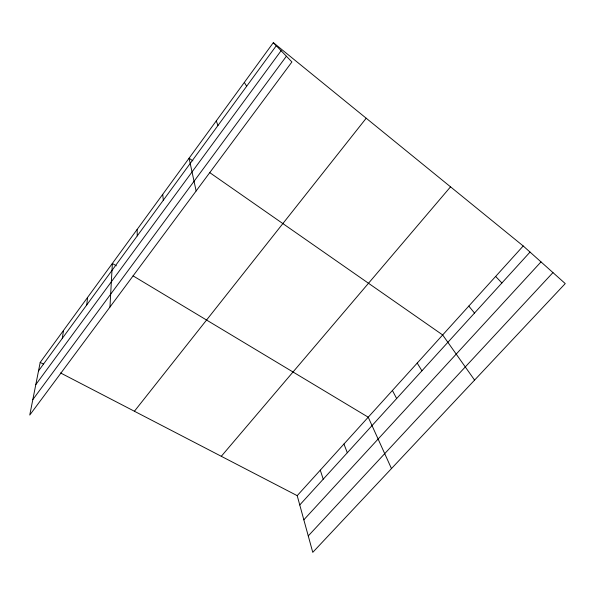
<?xml version="1.0" encoding="UTF-8"?>
<svg xmlns="http://www.w3.org/2000/svg" width="595" height="595" viewBox="0 0 595 595"><rect width="100%" height="100%" fill="white"/><g stroke="black" fill="none" stroke-linecap="round" stroke-linejoin="round"><path stroke-width="0.89" d="M109.949 307.05L112.366 263.421L116.345 265.816M86.736 304.967L87.584 297.418M62.259 338.443L63.539 330.396M40.207 362.4L29.75 415.072L291.914 61.962L273.328 42.647L40.207 362.4L43.465 364.088M38.511 370.916L276.288 45.726M35.789 384.63L281.1 50.716M32.814 399.617L286.396 56.227M134.411 411.249L366.208 118.219M221.295 456.298L450.541 186.837M297.203 495.657L523.213 245.973L565.25 283.592L312.769 552.353L297.203 495.657L60.571 372.961M299.754 504.954L530.033 252.079M303.837 519.814L541.004 261.897M308.262 535.916L552.956 272.592M133.064 275.864L368.223 417.192L391.473 468.577M192.862 160.851L189.076 158.21L196.134 190.973M209.514 172.461L442.673 334.955L474.587 380.101M273.328 42.647L523.213 245.973M495.642 276.43L501.897 282.982M468.801 306.083L474.52 313.044M417.214 363.076L421.922 370.797M244.337 82.415L246.65 86.26M392.41 390.484L396.649 398.553M343.947 444.019L347.309 452.736M216.268 120.911L217.971 125.486M320.281 470.162L323.226 479.176M162.718 194.364L163.313 200.24M137.162 229.417L137.244 235.888"/></g></svg>
